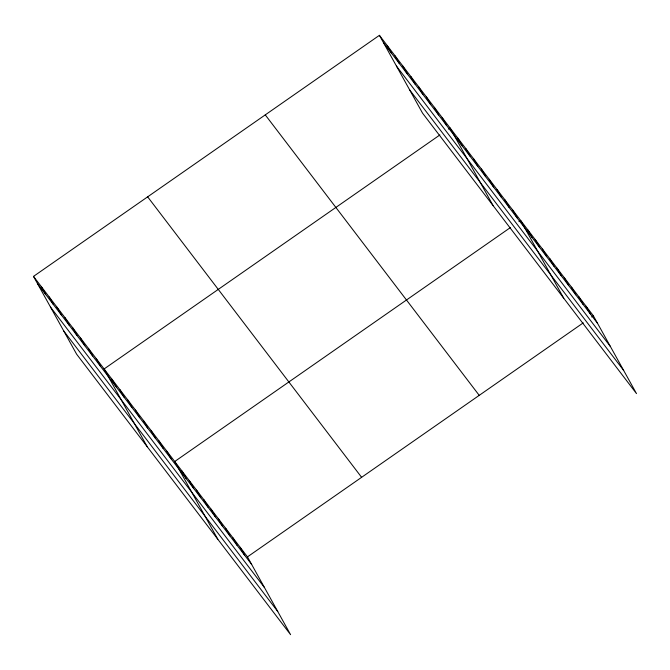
<?xml version="1.0" encoding="UTF-8"?>
<svg xmlns="http://www.w3.org/2000/svg" width="670" height="670" viewBox="0 0 670 670"><rect width="100%" height="100%" fill="white"/><g stroke="black" fill="none" stroke-linecap="round" stroke-linejoin="round"><path stroke-width="1" d="M33.5 276.392L247.465 556.87L290.587 634.674L76.623 354.187L33.5 276.392L379.413 35.326L593.377 315.813L636.5 393.608L422.536 113.13L379.413 35.326M439.872 134.955L104.11 368.952L147.233 446.748M448.331 129.067L450.014 127.886L493.145 205.682M510.481 227.515L174.719 461.513L217.842 539.308M518.94 221.628L520.624 220.447L563.755 298.242M247.465 556.87L583.227 322.881M591.685 316.985L593.377 315.813M383.617 42.914L597.581 323.401M396.456 66.087L610.429 346.566M409.688 89.956L623.661 370.435M265.261 114.88L479.226 395.359M147.651 196.838L361.616 477.325M37.704 283.979L251.677 564.458M50.552 307.153L264.516 587.632M63.784 331.022L277.748 611.501M586.099 306.274L590.304 313.861M578.83 296.735L583.034 304.322M571.552 287.204L575.756 294.792M564.274 277.665L568.478 285.253M557.005 268.126L561.209 275.713M549.727 258.595L553.931 266.183M542.449 249.056L546.661 256.644M535.179 239.517L539.384 247.104M527.901 229.986L532.106 237.574M512.784 210.162L516.989 217.75M504.937 199.878L509.141 207.465M497.09 189.593L501.294 197.181M489.242 179.309L493.455 186.897M481.403 169.024L485.608 176.612M473.556 158.74L477.76 166.327M465.709 148.455L469.913 156.043M457.861 138.171L462.066 145.758M442.175 117.602L446.379 125.189M434.328 107.317L438.532 114.905M426.48 97.033L430.684 104.621M418.633 86.748L422.845 94.336M410.794 76.464L414.998 84.052M402.946 66.179L407.151 73.767M395.099 55.895L399.303 63.483M387.252 45.61L391.456 53.198M240.195 547.34L244.399 554.928M232.917 537.801L237.121 545.388M225.639 528.261L229.852 535.849M218.37 518.731L222.574 526.319M211.092 509.192L215.296 516.779M203.822 499.653L208.027 507.24M196.544 490.122L200.749 497.709M189.267 480.583L193.471 488.17M181.997 471.044L186.201 478.631M166.872 451.228L171.076 458.816M159.024 440.944L163.237 448.531M151.186 430.659L155.39 438.247M143.338 420.375L147.542 427.963M135.491 410.09L139.695 417.678M127.643 399.806L131.848 407.394M119.804 389.521L124.009 397.109M111.957 379.237L116.161 386.825M96.262 358.668L100.466 366.255M88.415 348.383L92.627 355.971M80.576 338.099L84.78 345.687M72.729 327.814L76.933 335.402M64.881 317.53L69.085 325.118M57.034 307.245L61.238 314.833M49.195 296.961L53.399 304.548M41.347 286.676L45.552 294.264"/></g></svg>
